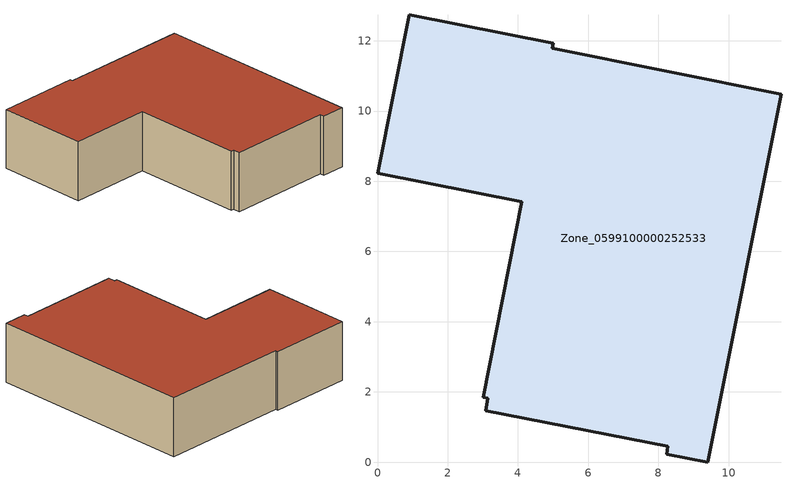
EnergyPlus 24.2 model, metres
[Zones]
Zone_0599100000252533
 floor ground (C_G): 4.11,7.41 0,8.23 0.9,12.74 5.01,11.93 4.98,11.79 11.49,10.48 9.41,0 8.23,0.23 8.27,0.45 3.08,1.46 3.15,1.81 3.01,1.85 z0
 wall outside (C_F): 5.01,11.93 0.9,12.74 0,8.23 4.11,7.41 3.01,1.85 3.15,1.81 3.08,1.46 8.27,0.45 8.23,0.23 9.41,0 11.49,10.48 4.98,11.79 5.01,11.93 z0:3.02
 roof outside (C_R): 3.01,1.85 3.15,1.81 3.08,1.46 8.27,0.45 8.23,0.23 9.41,0 11.49,10.48 4.98,11.79 5.01,11.93 0.9,12.74 0,8.23 4.11,7.41 z3.02
[BUILDING]
Pand.0599100000252533: North Axis=0; Terrain=City; Loads Convergence Tolerance Value=0.04; Temperature Convergence Tolerance Value=0.4; Solar Distribution=FullExterior; Maximum Number of Warmup Days=25; Minimum Number of Warmup Days=1
[Site:Location]
Rotterdam.The.Hague.AP_ZH_NLD Design_Conditions: Latitude=51.96; Longitude=4.45; Time Zone=1; Elevation=-4.5
[SITE:GROUNDTEMPERATURE:BUILDINGSURFACE]
18, 18, 18, 18, 18, 18, 18, 18, 18, 18, 18, 18
[MATERIAL] Thermal Absorptance=0.9; Solar Absorptance=0.7; Visible Absorptance=0.7
Name | Roughness | Thickness | Conductivity | Density | Specific Heat
G.TI.1975-1991 | MediumSmooth | 0.15 | 0.288461 | 540 | 1210
F.TI.1975-1991 | Rough | 0.3 | 0.230769 | 1920 | 840
R.TI.1975-1991 | MediumRough | 0.2 | 0.153846 | 1500 | 1000
[CONSTRUCTION]
C_G: G.TI.1975-1991
C_F: F.TI.1975-1991
C_R: R.TI.1975-1991
[ZONE]
Zone_0599100000252533: Type=1; Multiplier=1; Ceiling Height=Autocalculate; Volume=Autocalculate; Floor Area=autocalculate; Part of Total Floor Area=Yes
[ZONEINFILTRATION:DESIGNFLOWRATE]
Infil_Zone_0599100000252533: Zone or ZoneList or Space or SpaceList=Zone_0599100000252533; Schedule=AlwaysOn; Design Flow Rate Calculation Method=Flow/Area; Flow Rate per Floor Area=0.003; Constant Term Coefficient=1; Temperature Term Coefficient=0; Velocity Term Coefficient=0; Velocity Squared Term Coefficient=0
[HVACTEMPLATE:ZONE:IDEALLOADSAIRSYSTEM]
Zone_0599100000252533: Maximum Heating Supply Air Temperature=50; Minimum Cooling Supply Air Temperature=13; Maximum Heating Supply Air Humidity Ratio=0.0156; Minimum Cooling Supply Air Humidity Ratio=0.0077; Heating Limit=NoLimit; Cooling Limit=NoLimit; Dehumidification Control Type=ConstantSensibleHeatRatio; Cooling Sensible Heat Ratio=0.7; Dehumidification Setpoint=60; Humidification Control Type=None; Humidification Setpoint=30; Outdoor Air Method=None; Outdoor Air Flow Rate per Person=0.00944; Outdoor Air Flow Rate per Zone Floor Area=0; Outdoor Air Flow Rate per Zone=0; Demand Controlled Ventilation Type=None; Outdoor Air Economizer Type=NoEconomizer; Heat Recovery Type=None; Sensible Heat Recovery Effectiveness=0.7; Latent Heat Recovery Effectiveness=0.65
[ZONECONTROL:THERMOSTAT]
ThermostatControl_Zone_0599100000252533: Zone or ZoneList=Zone_0599100000252533; Control Type Schedule=DualSetpointControlType; Control 1=Thermostat_Zone_0599100000252533; Temperature Difference Between Cutout And Setpoint=0
[THERMOSTATSETPOINT:DUALSETPOINT]
Thermostat_Zone_0599100000252533: Heating Setpoint Temperature Schedule=HeatingSetpoint_Zone_0599100000252533; Cooling Setpoint Temperature Schedule=CoolingSetpoint_Zone_0599100000252533
[SCHEDULE:COMPACT]
HeatingSetpoint_Zone_0599100000252533: Through: 12/31, For: AllDays, Until: 24:00, 21
CoolingSetpoint_Zone_0599100000252533: Through: 12/31, For: AllDays, Until: 24:00, 24
DualSetpointControlType: Through: 12/31, For: AllDays, Until: 24:00, 4
AlwaysOn: Through: 12/31, For: AllDays, Until: 24:00, 1
